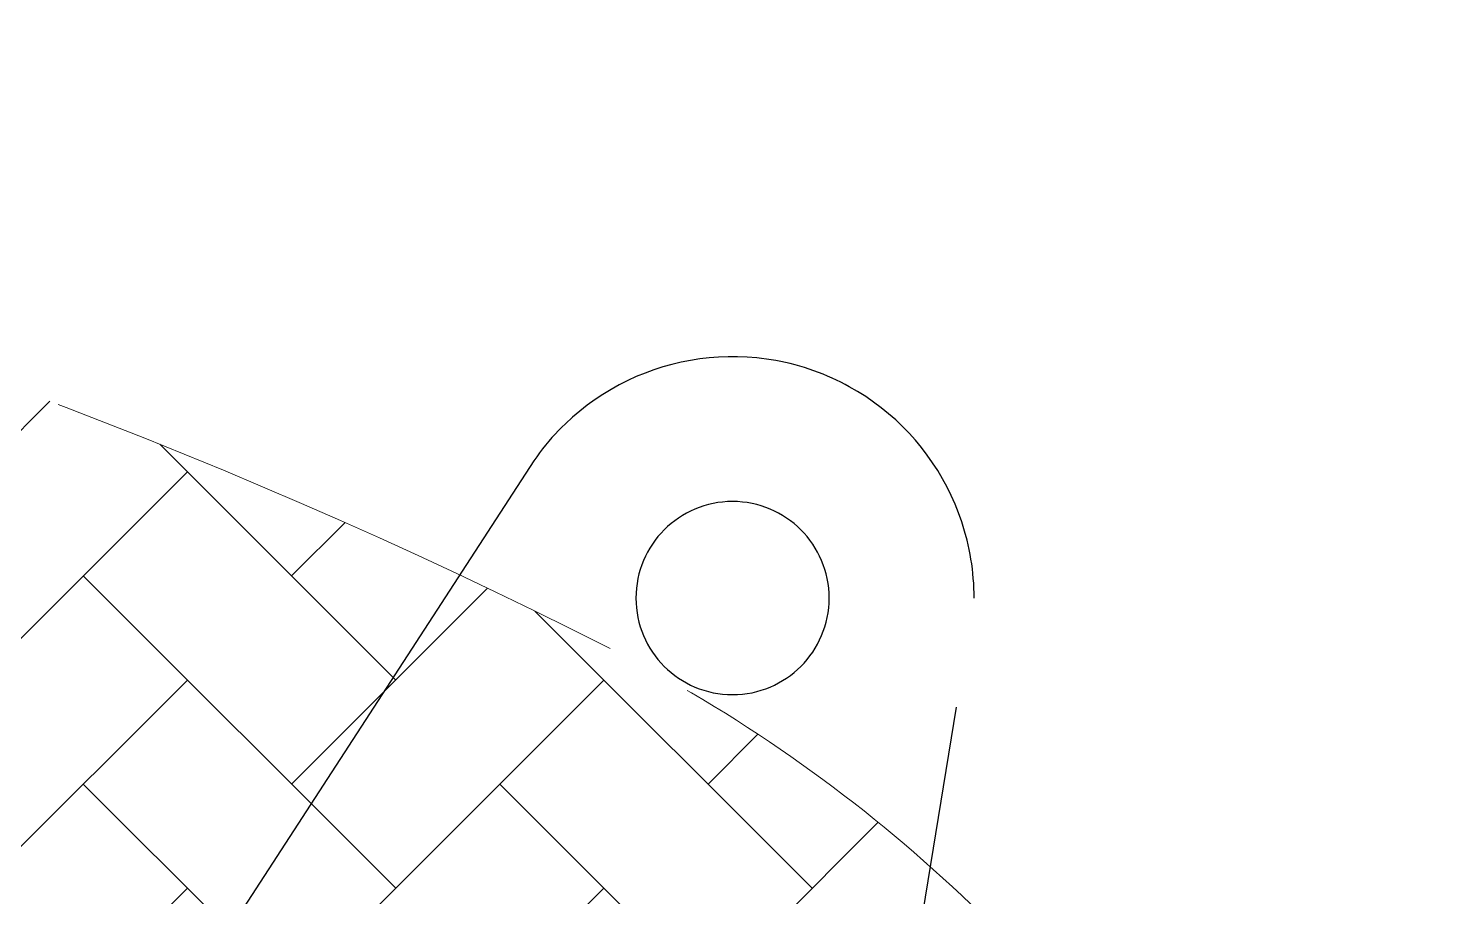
# Model space of a CAD drawing. Header units: millimetres. Extents: x -46397 to 283259, y -8690 to 23983.
# Drawn here: x -19279.4 to -18989.1, y 22785.3 to 22965.3 of the extents above; entities that cross this region are included whole.
import ezdxf
from ezdxf.enums import TextEntityAlignment as Align

# ---------------------------------------------------------------- set-up
doc = ezdxf.new("R2010")
doc.units = ezdxf.units.MM
doc.linetypes.add('CENTER', pattern=[2, 1.25, -0.25, 0.25, -0.25])
doc.linetypes.add('PHANTOM', pattern=[63.5, 31.75, -6.35, 6.35, -6.35, 6.35, -6.35])
doc.layers.add('DUONGTAM', color=1, linetype='CENTER', lineweight=0)
doc.styles.add('Tahoma', font='tahoma.ttf')
doc.styles.add('Text_nameplate', font='arial.ttf', dxfattribs={"width": 0.9, "height": 2.5})

# ---------------------------------------------------------------- blocks, each defined once
blk = doc.blocks.new('BO-1')
at = {"color": 251, "linetype": 'PHANTOM', "ltscale": 5, "extrusion": (2.28848e-17, 1, 0)}
for p, q in [((520.42, 3600.43), (452.64, 3496)), ((582.41, 3392.73), (611.55, 3571.99))]:
    blk.add_line(p, q, dxfattribs=at)
at = {"color": 251, "linetype": 'PHANTOM', "ltscale": 5}
blk.add_lwpolyline([(-606, 3233.61), (-606, 3283.61, -0.28449), (-491.04, 3472.28, -0.238987), (491.03, 3472.28, -0.28449), (606, 3283.61), (606, 3233.61)], format="xyb", close=True, dxfattribs=at)
blk.add_lwpolyline([(-600, 3233.61), (-600, 3283.63, -0.284518), (-488.33, 3466.93, -0.238987), (488.32, 3466.93, -0.284518), (600, 3283.63), (600, 3233.61)], format="xyb", dxfattribs=at)
at = {"color": 251, "linetype": 'PHANTOM', "ltscale": 5, "extrusion": (0, 0, -1)}
blk.add_circle((-561.55, 3571.99), 20, dxfattribs=at)
at = {"color": 251, "linetype": 'PHANTOM', "ltscale": 5}
blk.add_arc((561.55, 3571.99), 50, 0, 145.339, dxfattribs=at)
at = {"color": 251, "linetype": 'PHANTOM', "ltscale": 5, "style": 'Text_nameplate', "width": 0.9, "flags": 2}
blk.add_attdef('SPEC.', text='', height=2.5, dxfattribs=at).set_placement((282.5, 89.67), align=Align.MIDDLE_CENTER)
at = {"color": 251, "linetype": 'PHANTOM', "ltscale": 5, "style": 'Tahoma'}
for tag, height, p in [('PROJECT_CODE', 2.4, (245, 77.99)), ('DESIGN_PRESSURE', 2.61, (320, 77.99)), ('SERIAL_NO.', 2.61, (245, 69.45)), ('MAX_WORKING_PRESS', 2.61, (320, 69.45)), ('YEAR', 2.61, (245, 60.92)), ('TEST_PRES.', 2.61, (320, 60.92)), ('VOLUME', 2.61, (245, 52.38)), ('MAX_WORKING_TEMP.', 2.61, (320, 52.38))]:
    blk.add_attdef(tag, text='', height=height, dxfattribs=at).set_placement(p, align=Align.MIDDLE_CENTER)

msp = doc.modelspace()

# ---------------------------------------------------------------- hatches: boundary and pattern name
h = msp.add_hatch()
h.set_pattern_fill('AR-HBONE', color=1, scale=0.3)
h.set_pattern_definition([(45, (0, 17679.127), (0, 43.10523), [91.44, -30.48]), (135, (21.553, 17700.68), (4e-15, 43.10523), [91.44, -30.48])])
edge = h.paths.add_edge_path()
edge.add_arc((-19299.06, 22560.37), 309.87, 359.6667, 423.117)
edge.add_arc((-19695.19, 21778.91), 1186, 63.1183, 116.88159)
edge.add_arc((-20091.33, 22560.37), 309.87, 116.8828, 180.3331)
edge.add_line((-20401.19, 22558.57), (-20401.19, 20959.22))
edge.add_arc((-20091.33, 20957.42), 309.87, 179.6666, 243.1169)
edge.add_arc((-19695.19, 21738.88), 1186, 243.11829, 296.88158)
edge.add_arc((-19299.06, 20957.42), 309.87, 296.8828, 360.3331)
edge.add_line((-18989.19, 20959.22), (-18989.19, 22558.57))
edge = h.paths.add_edge_path(flags=16)
edge.add_arc((-20091.33, 20957.42), 209.87, 179.5949, 243.1169, ccw=False)
edge.add_line((-20301.19, 20958.9), (-20301.19, 22558.89))
edge.add_arc((-20091.33, 22560.37), 209.87, 116.8831, 180.4051, ccw=False)
edge.add_arc((-19695.19, 21778.91), 1086, 63.11836, 116.88165, ccw=False)
edge.add_arc((-19299.06, 22560.37), 209.87, -0.4051, 63.117, ccw=False)
edge.add_line((-19089.19, 22558.89), (-19089.19, 20958.9))
edge.add_arc((-19299.06, 20957.42), 209.87, -63.117, 0.4051, ccw=False)
edge.add_arc((-19695.19, 21738.88), 1086, 243.11835, 296.88164, ccw=False)

# ---------------------------------------------------------------- linework, layer by layer
at = {"layer": 'DUONGTAM', "color": 5, "lineweight": 0, "ltscale": 100, "elevation": -1.5}
msp.add_lwpolyline([(-20401.19, 22508.9), (-20401.19, 21008.9), (-20401.19, 20959.22, 0.284151), (-20231.45, 20681.04, 0.238987), (-19158.95, 20681.04, 0.284152), (-18989.19, 20959.22), (-18989.19, 21008.9), (-18989.19, 22508.9), (-18989.19, 22558.57, 0.284152), (-19158.94, 22836.75, 0.238987), (-20231.44, 22836.75, 0.284151), (-20401.19, 22558.57)], format="xyb", close=True, dxfattribs=at)
msp.add_lwpolyline([(-20301.19, 22508.9), (-20301.19, 21008.9), (-20301.19, 20958.9, 0.28449), (-20186.23, 20770.23, 0.238987), (-19204.16, 20770.23, 0.28449), (-19089.19, 20958.9), (-19089.19, 21008.9), (-19089.19, 22508.9), (-19089.19, 22558.89, 0.28449), (-19204.16, 22747.56, 0.238987), (-20186.23, 22747.56, 0.28449), (-20301.19, 22558.89), (-20301.19, 22508.9)], format="xyb", dxfattribs=at)

# ---------------------------------------------------------------- block references
msp.add_blockref('BO-1', (-19695.19, 19275.21, -1.5))

doc.saveas('drawing.dxf')
